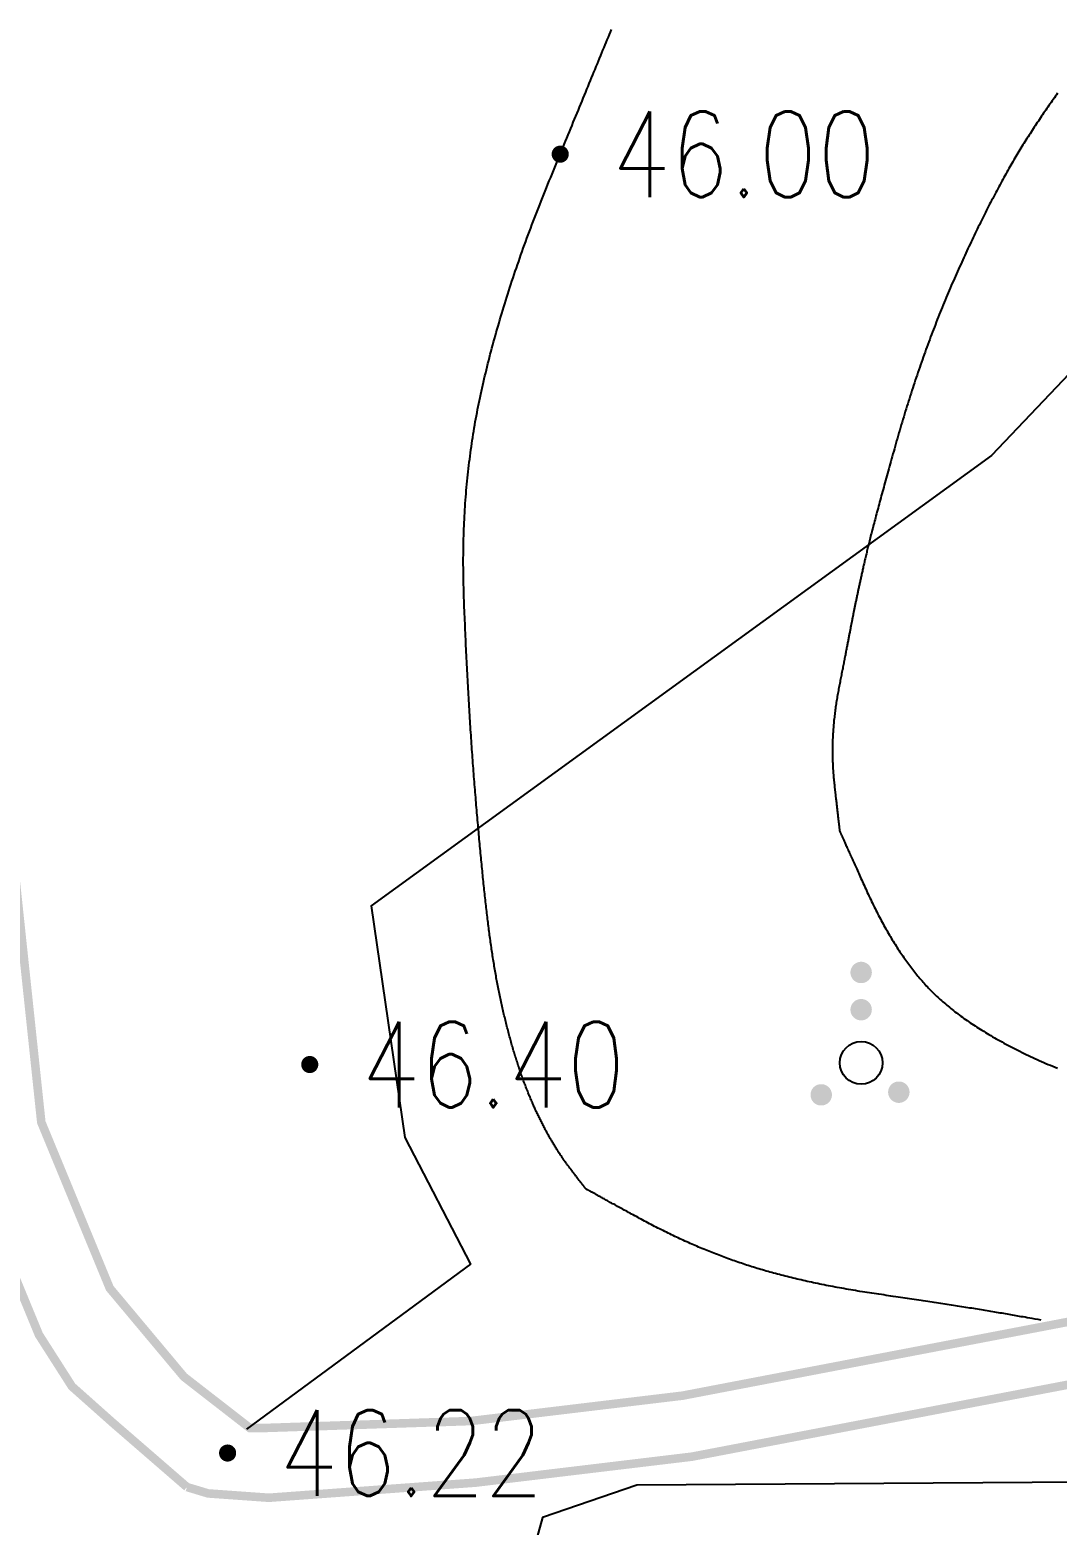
# Model space of a CAD drawing. Extents: x 39624947 to 39626627, y 3418539 to 3418836.
# Drawn here: x 39625543.68 to 39625567.67, y 3418724.1 to 3418759.01 of the extents above; entities that cross this region are included whole.
import ezdxf
from ezdxf.enums import TextEntityAlignment as Align

# ---------------------------------------------------------------- set-up
doc = ezdxf.new("R2010")
doc.units = 0
doc.layers.get('0').update_dxf_attribs({"linetype": 'CONTINUOUS'})
for name, color, linetype in [('DLSS', 4, 'CONTINUOUS'), ('GCD', 7, 'CONTINUOUS'), ('PUB_WALL', 9, 'CONTINUOUS')]:
    doc.layers.add(name, color=color, linetype=linetype)
doc.styles.add('HZ', font='rs.shx', dxfattribs={"width": 0.8, "bigfont": 'hztxt.shx'})

# ---------------------------------------------------------------- blocks, each defined once
blk = doc.blocks.new('GC160')
at = {"const_width": 0.25}
for points in [[(1.584, 3.353, 1), (1.834, 3.353, 1)], [(1.584, 2.484, 1), (1.834, 2.484, 1)], [(0.652, 0.496, 1), (0.902, 0.496, 1)], [(2.464, 0.558, 1), (2.714, 0.558, 1)]]:
    blk.add_lwpolyline(points, format="xyb", close=True, dxfattribs=at)
blk.add_circle((1.709, 1.242), 0.5)
blk = doc.blocks.new('GC200')
at = {"linetype": 'Continuous', "const_width": 0.2, "flags": 128}
blk.add_lwpolyline([(-0.1, 0, 1), (0.1, 0, 1)], format="xyb", close=True, dxfattribs=at)
blk = doc.blocks.new('111133333777777')
at = {"layer": 'GCD', "linetype": 'Continuous'}
blk.add_lwpolyline([(39623353.772, 3418717.391), (39623334.155, 3418717.254), (39623331.952, 3418716.497), (39623331.608, 3418715.259), (39623332.102, 3418714.634), (39623336.307, 3418714.413), (39623354.364, 3418714.413), (39623365.131, 3418714.433), (39623366.639, 3418714.533), (39623367.09, 3418715.499), (39623366.349, 3418716.111), (39623365.253, 3418717.013), (39623363.577, 3418717.077)], close=True, dxfattribs=at)
at = {"layer": 'PUB_WALL', "color": 252, "ltscale": 0.01}
for points in [[(39623343.981, 3418749.752), (39623343.955, 3418749.717), (39623343.93, 3418749.681), (39623343.904, 3418749.646), (39623343.879, 3418749.61), (39623343.853, 3418749.575), (39623343.828, 3418749.539), (39623343.803, 3418749.503), (39623343.778, 3418749.467), (39623343.752, 3418749.431), (39623343.727, 3418749.395), (39623343.702, 3418749.359), (39623343.678, 3418749.323), (39623343.653, 3418749.287), (39623343.628, 3418749.25), (39623343.603, 3418749.214), (39623343.579, 3418749.177), (39623343.554, 3418749.141), (39623343.53, 3418749.104), (39623343.505, 3418749.067), (39623343.481, 3418749.031), (39623343.457, 3418748.994), (39623343.433, 3418748.957), (39623343.408, 3418748.92), (39623343.384, 3418748.883), (39623343.36, 3418748.845), (39623343.336, 3418748.808), (39623343.313, 3418748.771), (39623343.289, 3418748.733), (39623343.265, 3418748.696), (39623343.241, 3418748.658), (39623343.218, 3418748.621), (39623343.194, 3418748.583), (39623343.171, 3418748.545), (39623343.147, 3418748.507), (39623343.124, 3418748.468), (39623343.1, 3418748.43), (39623343.077, 3418748.391), (39623343.054, 3418748.352), (39623343.03, 3418748.313), (39623343.007, 3418748.274), (39623342.983, 3418748.235), (39623342.96, 3418748.195), (39623342.937, 3418748.155), (39623342.913, 3418748.114), (39623342.89, 3418748.074), (39623342.866, 3418748.033), (39623342.843, 3418747.992), (39623342.819, 3418747.95), (39623342.796, 3418747.909), (39623342.772, 3418747.867), (39623342.749, 3418747.825), (39623342.725, 3418747.782), (39623342.701, 3418747.739), (39623342.678, 3418747.696), (39623342.654, 3418747.653), (39623342.63, 3418747.61), (39623342.607, 3418747.566), (39623342.583, 3418747.522), (39623342.559, 3418747.477), (39623342.536, 3418747.433), (39623342.512, 3418747.388), (39623342.488, 3418747.343), (39623342.464, 3418747.297), (39623342.44, 3418747.251), (39623342.417, 3418747.205), (39623342.393, 3418747.159), (39623342.369, 3418747.113), (39623342.345, 3418747.066), (39623342.321, 3418747.019), (39623342.297, 3418746.971), (39623342.273, 3418746.924), (39623342.249, 3418746.876), (39623342.225, 3418746.828), (39623342.201, 3418746.779), (39623342.177, 3418746.731), (39623342.153, 3418746.682), (39623342.129, 3418746.633), (39623342.105, 3418746.583), (39623342.081, 3418746.533), (39623342.057, 3418746.483), (39623342.032, 3418746.433), (39623342.008, 3418746.382), (39623341.984, 3418746.332), (39623341.96, 3418746.281), (39623341.936, 3418746.229), (39623341.911, 3418746.178), (39623341.887, 3418746.126), (39623341.863, 3418746.073), (39623341.839, 3418746.021), (39623341.814, 3418745.968), (39623341.79, 3418745.915), (39623341.765, 3418745.862), (39623341.741, 3418745.808), (39623341.717, 3418745.755), (39623341.692, 3418745.701), (39623341.668, 3418745.646), (39623341.643, 3418745.592), (39623341.619, 3418745.537), (39623341.595, 3418745.482), (39623341.571, 3418745.427), (39623341.546, 3418745.372), (39623341.522, 3418745.316), (39623341.498, 3418745.261), (39623341.474, 3418745.205), (39623341.45, 3418745.149), (39623341.426, 3418745.093), (39623341.403, 3418745.037), (39623341.379, 3418744.98), (39623341.355, 3418744.924), (39623341.332, 3418744.867), (39623341.309, 3418744.811), (39623341.285, 3418744.754), (39623341.262, 3418744.697), (39623341.239, 3418744.64), (39623341.216, 3418744.583), (39623341.194, 3418744.525), (39623341.171, 3418744.468), (39623341.148, 3418744.41), (39623341.126, 3418744.353), (39623341.104, 3418744.295), (39623341.081, 3418744.237), (39623341.059, 3418744.179), (39623341.037, 3418744.121), (39623341.015, 3418744.063), (39623340.993, 3418744.004), (39623340.971, 3418743.946), (39623340.95, 3418743.887), (39623340.928, 3418743.828), (39623340.907, 3418743.77), (39623340.885, 3418743.711), (39623340.864, 3418743.651), (39623340.843, 3418743.592), (39623340.822, 3418743.533), (39623340.801, 3418743.473), (39623340.78, 3418743.414), (39623340.76, 3418743.354), (39623340.739, 3418743.294), (39623340.718, 3418743.234), (39623340.698, 3418743.174), (39623340.678, 3418743.114), (39623340.657, 3418743.054), (39623340.637, 3418742.993), (39623340.617, 3418742.933), (39623340.598, 3418742.872), (39623340.578, 3418742.811), (39623340.558, 3418742.75), (39623340.538, 3418742.689), (39623340.519, 3418742.628), (39623340.5, 3418742.567), (39623340.48, 3418742.505), (39623340.461, 3418742.444), (39623340.442, 3418742.382), (39623340.423, 3418742.32), (39623340.404, 3418742.258), (39623340.386, 3418742.196), (39623340.367, 3418742.134), (39623340.348, 3418742.072), (39623340.33, 3418742.009), (39623340.312, 3418741.947), (39623340.293, 3418741.884), (39623340.275, 3418741.822), (39623340.257, 3418741.76), (39623340.24, 3418741.698), (39623340.222, 3418741.637), (39623340.205, 3418741.576), (39623340.187, 3418741.514), (39623340.17, 3418741.453), (39623340.153, 3418741.393), (39623340.136, 3418741.333), (39623340.119, 3418741.274), (39623340.103, 3418741.215), (39623340.087, 3418741.157), (39623340.071, 3418741.099), (39623340.055, 3418741.042), (39623340.039, 3418740.985), (39623340.023, 3418740.93), (39623340.008, 3418740.874), (39623339.993, 3418740.819), (39623339.978, 3418740.765), (39623339.963, 3418740.711), (39623339.948, 3418740.658), (39623339.934, 3418740.606), (39623339.92, 3418740.554), (39623339.906, 3418740.503), (39623339.892, 3418740.452), (39623339.878, 3418740.402), (39623339.864, 3418740.352), (39623339.851, 3418740.303), (39623339.838, 3418740.254), (39623339.825, 3418740.206), (39623339.812, 3418740.159), (39623339.8, 3418740.112), (39623339.787, 3418740.066), (39623339.775, 3418740.02), (39623339.763, 3418739.975), (39623339.751, 3418739.93), (39623339.739, 3418739.886), (39623339.728, 3418739.843), (39623339.717, 3418739.8), (39623339.705, 3418739.758), (39623339.694, 3418739.716), (39623339.684, 3418739.675), (39623339.673, 3418739.635), (39623339.663, 3418739.595), (39623339.653, 3418739.555), (39623339.643, 3418739.516), (39623339.633, 3418739.478), (39623339.623, 3418739.44), (39623339.614, 3418739.403), (39623339.604, 3418739.367), (39623339.595, 3418739.331), (39623339.586, 3418739.295), (39623339.578, 3418739.26), (39623339.569, 3418739.226), (39623339.561, 3418739.193), (39623339.553, 3418739.159), (39623339.545, 3418739.127), (39623339.537, 3418739.095), (39623339.529, 3418739.063), (39623339.522, 3418739.033), (39623339.515, 3418739.002), (39623339.507, 3418738.972), (39623339.501, 3418738.943), (39623339.494, 3418738.915), (39623339.487, 3418738.886), (39623339.481, 3418738.858), (39623339.474, 3418738.831), (39623339.468, 3418738.804), (39623339.462, 3418738.777), (39623339.456, 3418738.75), (39623339.45, 3418738.724), (39623339.444, 3418738.698), (39623339.438, 3418738.672), (39623339.433, 3418738.647), (39623339.427, 3418738.622), (39623339.421, 3418738.596), (39623339.416, 3418738.571), (39623339.41, 3418738.546), (39623339.405, 3418738.522), (39623339.399, 3418738.497), (39623339.394, 3418738.472), (39623339.388, 3418738.448), (39623339.383, 3418738.424), (39623339.378, 3418738.4), (39623339.372, 3418738.376), (39623339.367, 3418738.353), (39623339.362, 3418738.329), (39623339.357, 3418738.306), (39623339.352, 3418738.283), (39623339.347, 3418738.26), (39623339.342, 3418738.237), (39623339.337, 3418738.214), (39623339.332, 3418738.191), (39623339.327, 3418738.169), (39623339.322, 3418738.147), (39623339.318, 3418738.125), (39623339.313, 3418738.103), (39623339.308, 3418738.081), (39623339.304, 3418738.059), (39623339.299, 3418738.038), (39623339.295, 3418738.017), (39623339.29, 3418737.996), (39623339.286, 3418737.975), (39623339.281, 3418737.954), (39623339.277, 3418737.933), (39623339.273, 3418737.913), (39623339.268, 3418737.892), (39623339.264, 3418737.872), (39623339.26, 3418737.852), (39623339.256, 3418737.832), (39623339.252, 3418737.813), (39623339.248, 3418737.793), (39623339.244, 3418737.774), (39623339.24, 3418737.755), (39623339.236, 3418737.735), (39623339.232, 3418737.717), (39623339.228, 3418737.698), (39623339.225, 3418737.679), (39623339.221, 3418737.661), (39623339.217, 3418737.642), (39623339.214, 3418737.624), (39623339.21, 3418737.606), (39623339.207, 3418737.589), (39623339.203, 3418737.571), (39623339.2, 3418737.554), (39623339.196, 3418737.536), (39623339.193, 3418737.519), (39623339.19, 3418737.502), (39623339.186, 3418737.485), (39623339.183, 3418737.467), (39623339.18, 3418737.45), (39623339.176, 3418737.433), (39623339.173, 3418737.415), (39623339.169, 3418737.398), (39623339.166, 3418737.38), (39623339.163, 3418737.362), (39623339.159, 3418737.344), (39623339.156, 3418737.326), (39623339.152, 3418737.308), (39623339.148, 3418737.289), (39623339.145, 3418737.269), (39623339.141, 3418737.25), (39623339.137, 3418737.23), (39623339.133, 3418737.21), (39623339.129, 3418737.19), (39623339.125, 3418737.169), (39623339.121, 3418737.148), (39623339.117, 3418737.127), (39623339.113, 3418737.105), (39623339.109, 3418737.084), (39623339.105, 3418737.061), (39623339.1, 3418737.039), (39623339.096, 3418737.016), (39623339.092, 3418736.993), (39623339.087, 3418736.97), (39623339.083, 3418736.947), (39623339.078, 3418736.923), (39623339.073, 3418736.899), (39623339.069, 3418736.874), (39623339.064, 3418736.85), (39623339.059, 3418736.825), (39623339.054, 3418736.799), (39623339.049, 3418736.774), (39623339.044, 3418736.748), (39623339.039, 3418736.722), (39623339.034, 3418736.695), (39623339.029, 3418736.669), (39623339.024, 3418736.642), (39623339.018, 3418736.614), (39623339.013, 3418736.587), (39623339.007, 3418736.559), (39623339.002, 3418736.531), (39623338.996, 3418736.502), (39623338.991, 3418736.473), (39623338.985, 3418736.444), (39623338.98, 3418736.415), (39623338.974, 3418736.385), (39623338.968, 3418736.355), (39623338.962, 3418736.325), (39623338.956, 3418736.295), (39623338.95, 3418736.264), (39623338.944, 3418736.233), (39623338.938, 3418736.201), (39623338.932, 3418736.17), (39623338.926, 3418736.138), (39623338.919, 3418736.106), (39623338.913, 3418736.073), (39623338.907, 3418736.04), (39623338.9, 3418736.007), (39623338.894, 3418735.974), (39623338.887, 3418735.94), (39623338.881, 3418735.906), (39623338.874, 3418735.872), (39623338.868, 3418735.838), (39623338.861, 3418735.804), (39623338.855, 3418735.769), (39623338.849, 3418735.735), (39623338.843, 3418735.7), (39623338.836, 3418735.665), (39623338.83, 3418735.63), (39623338.824, 3418735.596), (39623338.819, 3418735.561), (39623338.813, 3418735.526), (39623338.808, 3418735.491), (39623338.803, 3418735.456), (39623338.797, 3418735.421), (39623338.793, 3418735.387), (39623338.788, 3418735.352), (39623338.783, 3418735.317), (39623338.779, 3418735.283), (39623338.775, 3418735.248), (39623338.771, 3418735.213), (39623338.767, 3418735.179), (39623338.763, 3418735.144), (39623338.759, 3418735.109), (39623338.756, 3418735.075), (39623338.753, 3418735.04), (39623338.75, 3418735.006), (39623338.747, 3418734.971), (39623338.744, 3418734.937), (39623338.742, 3418734.902), (39623338.739, 3418734.868), (39623338.737, 3418734.833), (39623338.735, 3418734.799), (39623338.733, 3418734.765), (39623338.731, 3418734.73), (39623338.73, 3418734.696), (39623338.728, 3418734.662), (39623338.727, 3418734.627), (39623338.726, 3418734.593), (39623338.725, 3418734.559), (39623338.724, 3418734.524), (39623338.724, 3418734.49), (39623338.723, 3418734.456), (39623338.723, 3418734.422), (39623338.723, 3418734.388), (39623338.723, 3418734.354), (39623338.723, 3418734.319), (39623338.724, 3418734.285), (39623338.725, 3418734.251), (39623338.725, 3418734.217), (39623338.726, 3418734.183), (39623338.727, 3418734.149), (39623338.729, 3418734.115), (39623338.73, 3418734.081), (39623338.732, 3418734.047), (39623338.733, 3418734.013), (39623338.735, 3418733.979), (39623338.737, 3418733.945), (39623338.74, 3418733.911), (39623338.742, 3418733.878), (39623338.745, 3418733.844), (39623338.748, 3418733.81), (39623338.75, 3418733.776), (39623338.754, 3418733.742), (39623338.757, 3418733.709), (39623338.76, 3418733.675), (39623338.763, 3418733.642), (39623338.767, 3418733.609), (39623338.77, 3418733.577), (39623338.774, 3418733.545), (39623338.777, 3418733.513), (39623338.781, 3418733.481), (39623338.784, 3418733.45), (39623338.788, 3418733.419), (39623338.791, 3418733.389), (39623338.795, 3418733.359), (39623338.798, 3418733.33), (39623338.801, 3418733.301), (39623338.805, 3418733.273), (39623338.808, 3418733.245), (39623338.811, 3418733.218), (39623338.814, 3418733.191), (39623338.817, 3418733.165), (39623338.82, 3418733.14), (39623338.823, 3418733.115), (39623338.825, 3418733.09), (39623338.828, 3418733.066), (39623338.831, 3418733.043), (39623338.834, 3418733.02), (39623338.836, 3418732.998), (39623338.839, 3418732.976), (39623338.841, 3418732.954), (39623338.843, 3418732.934), (39623338.846, 3418732.913), (39623338.848, 3418732.894), (39623338.85, 3418732.874), (39623338.852, 3418732.856), (39623338.854, 3418732.838), (39623338.856, 3418732.82), (39623338.858, 3418732.803), (39623338.86, 3418732.786), (39623338.862, 3418732.77), (39623338.864, 3418732.755), (39623338.866, 3418732.74), (39623338.867, 3418732.725), (39623338.869, 3418732.711), (39623338.87, 3418732.698), (39623338.872, 3418732.685), (39623338.873, 3418732.673), (39623338.875, 3418732.661), (39623338.876, 3418732.649), (39623338.877, 3418732.639), (39623338.878, 3418732.628), (39623338.879, 3418732.619), (39623338.88, 3418732.609), (39623338.881, 3418732.601), (39623338.882, 3418732.593), (39623338.883, 3418732.585), (39623338.884, 3418732.578), (39623338.885, 3418732.571), (39623338.886, 3418732.565), (39623338.886, 3418732.56), (39623338.887, 3418732.555), (39623338.887, 3418732.55), (39623338.888, 3418732.546), (39623338.888, 3418732.543), (39623338.888, 3418732.54), (39623338.889, 3418732.537), (39623338.889, 3418732.535), (39623338.889, 3418732.533), (39623338.89, 3418732.531), (39623338.891, 3418732.528), (39623338.891, 3418732.526), (39623338.892, 3418732.523), (39623338.893, 3418732.521), (39623338.895, 3418732.518), (39623338.896, 3418732.515), (39623338.898, 3418732.511), (39623338.9, 3418732.507), (39623338.902, 3418732.502), (39623338.904, 3418732.496), (39623338.907, 3418732.49), (39623338.911, 3418732.483), (39623338.914, 3418732.475), (39623338.918, 3418732.466), (39623338.922, 3418732.457), (39623338.927, 3418732.447), (39623338.931, 3418732.437), (39623338.936, 3418732.426), (39623338.942, 3418732.414), (39623338.947, 3418732.401), (39623338.953, 3418732.388), (39623338.96, 3418732.374), (39623338.966, 3418732.359), (39623338.973, 3418732.344), (39623338.98, 3418732.328), (39623338.988, 3418732.311), (39623338.996, 3418732.294), (39623339.004, 3418732.276), (39623339.012, 3418732.257), (39623339.021, 3418732.238), (39623339.03, 3418732.218), (39623339.039, 3418732.197), (39623339.049, 3418732.176), (39623339.059, 3418732.154), (39623339.069, 3418732.131), (39623339.08, 3418732.108), (39623339.09, 3418732.084), (39623339.102, 3418732.059), (39623339.113, 3418732.033), (39623339.125, 3418732.007), (39623339.137, 3418731.98), (39623339.149, 3418731.953), (39623339.162, 3418731.925), (39623339.175, 3418731.896), (39623339.188, 3418731.866), (39623339.202, 3418731.836), (39623339.216, 3418731.805), (39623339.23, 3418731.774), (39623339.245, 3418731.741), (39623339.259, 3418731.709), (39623339.275, 3418731.675), (39623339.29, 3418731.641), (39623339.306, 3418731.606), (39623339.322, 3418731.57), (39623339.338, 3418731.534), (39623339.355, 3418731.497), (39623339.372, 3418731.459), (39623339.389, 3418731.421), (39623339.407, 3418731.382), (39623339.425, 3418731.342), (39623339.443, 3418731.301), (39623339.461, 3418731.261), (39623339.48, 3418731.22), (39623339.499, 3418731.178), (39623339.518, 3418731.137), (39623339.537, 3418731.095), (39623339.557, 3418731.053), (39623339.576, 3418731.011), (39623339.596, 3418730.969), (39623339.616, 3418730.927), (39623339.636, 3418730.885), (39623339.656, 3418730.843), (39623339.676, 3418730.801), (39623339.697, 3418730.76), (39623339.717, 3418730.719), (39623339.737, 3418730.678), (39623339.758, 3418730.638), (39623339.778, 3418730.598), (39623339.799, 3418730.558), (39623339.82, 3418730.518), (39623339.841, 3418730.478), (39623339.862, 3418730.439), (39623339.883, 3418730.4), (39623339.904, 3418730.362), (39623339.925, 3418730.323), (39623339.946, 3418730.285), (39623339.968, 3418730.247), (39623339.989, 3418730.21), (39623340.011, 3418730.172), (39623340.032, 3418730.135), (39623340.054, 3418730.098), (39623340.076, 3418730.062), (39623340.097, 3418730.025), (39623340.119, 3418729.989), (39623340.141, 3418729.953), (39623340.164, 3418729.918), (39623340.186, 3418729.883), (39623340.208, 3418729.848), (39623340.23, 3418729.813), (39623340.253, 3418729.778), (39623340.275, 3418729.744), (39623340.298, 3418729.71), (39623340.32, 3418729.676), (39623340.343, 3418729.643), (39623340.366, 3418729.61), (39623340.389, 3418729.577), (39623340.412, 3418729.544), (39623340.435, 3418729.511), (39623340.458, 3418729.479), (39623340.481, 3418729.447), (39623340.505, 3418729.416), (39623340.528, 3418729.384), (39623340.552, 3418729.353), (39623340.575, 3418729.322), (39623340.599, 3418729.292), (39623340.623, 3418729.261), (39623340.646, 3418729.231), (39623340.67, 3418729.201), (39623340.694, 3418729.172), (39623340.718, 3418729.142), (39623340.742, 3418729.113), (39623340.767, 3418729.084), (39623340.791, 3418729.056), (39623340.815, 3418729.028), (39623340.84, 3418728.999), (39623340.864, 3418728.972), (39623340.889, 3418728.944), (39623340.914, 3418728.916), (39623340.94, 3418728.889), (39623340.965, 3418728.862), (39623340.991, 3418728.835), (39623341.017, 3418728.808), (39623341.044, 3418728.781), (39623341.07, 3418728.754), (39623341.097, 3418728.728), (39623341.125, 3418728.701), (39623341.153, 3418728.675), (39623341.181, 3418728.648), (39623341.209, 3418728.622), (39623341.238, 3418728.595), (39623341.268, 3418728.569), (39623341.298, 3418728.543), (39623341.328, 3418728.516), (39623341.359, 3418728.49), (39623341.39, 3418728.464), (39623341.421, 3418728.438), (39623341.453, 3418728.412), (39623341.485, 3418728.386), (39623341.518, 3418728.36), (39623341.551, 3418728.334), (39623341.584, 3418728.308), (39623341.618, 3418728.282), (39623341.652, 3418728.257), (39623341.687, 3418728.231), (39623341.722, 3418728.205), (39623341.757, 3418728.18), (39623341.793, 3418728.154), (39623341.829, 3418728.128), (39623341.866, 3418728.103), (39623341.903, 3418728.077), (39623341.94, 3418728.052), (39623341.978, 3418728.027), (39623342.016, 3418728.001), (39623342.055, 3418727.976), (39623342.094, 3418727.951), (39623342.133, 3418727.926), (39623342.173, 3418727.901), (39623342.213, 3418727.876), (39623342.254, 3418727.851), (39623342.295, 3418727.826), (39623342.336, 3418727.801), (39623342.378, 3418727.776), (39623342.42, 3418727.751), (39623342.463, 3418727.726), (39623342.506, 3418727.701), (39623342.549, 3418727.677), (39623342.593, 3418727.652), (39623342.637, 3418727.627), (39623342.682, 3418727.603), (39623342.727, 3418727.578), (39623342.772, 3418727.554), (39623342.818, 3418727.53), (39623342.864, 3418727.505), (39623342.911, 3418727.481), (39623342.958, 3418727.457), (39623343.005, 3418727.432), (39623343.053, 3418727.408), (39623343.101, 3418727.384), (39623343.149, 3418727.36), (39623343.198, 3418727.336), (39623343.248, 3418727.312), (39623343.297, 3418727.288), (39623343.347, 3418727.265), (39623343.398, 3418727.241), (39623343.448, 3418727.218), (39623343.5, 3418727.194), (39623343.551, 3418727.171), (39623343.603, 3418727.148), (39623343.655, 3418727.125), (39623343.707, 3418727.103), (39623343.76, 3418727.08), (39623343.813, 3418727.058), (39623343.866, 3418727.036), (39623343.92, 3418727.014), (39623343.974, 3418726.992)], [(39623343.598, 3418721.106), (39623343.524, 3418721.12), (39623343.454, 3418721.132), (39623343.389, 3418721.144), (39623343.328, 3418721.155), (39623343.272, 3418721.164), (39623343.22, 3418721.174), (39623343.174, 3418721.182), (39623343.132, 3418721.189), (39623343.092, 3418721.196), (39623343.052, 3418721.203), (39623343.012, 3418721.21), (39623342.971, 3418721.217), (39623342.93, 3418721.224), (39623342.89, 3418721.231), (39623342.848, 3418721.238), (39623342.807, 3418721.246), (39623342.766, 3418721.253), (39623342.724, 3418721.26), (39623342.682, 3418721.267), (39623342.639, 3418721.274), (39623342.597, 3418721.281), (39623342.554, 3418721.289), (39623342.511, 3418721.296), (39623342.468, 3418721.303), (39623342.424, 3418721.31), (39623342.38, 3418721.318), (39623342.336, 3418721.325), (39623342.292, 3418721.332), (39623342.247, 3418721.34), (39623342.203, 3418721.347), (39623342.157, 3418721.354), (39623342.112, 3418721.362), (39623342.066, 3418721.369), (39623342.021, 3418721.376), (39623341.974, 3418721.384), (39623341.928, 3418721.391), (39623341.881, 3418721.399), (39623341.834, 3418721.406), (39623341.787, 3418721.414), (39623341.74, 3418721.421), (39623341.692, 3418721.429), (39623341.644, 3418721.436), (39623341.596, 3418721.444), (39623341.548, 3418721.452), (39623341.499, 3418721.459), (39623341.45, 3418721.467), (39623341.401, 3418721.474), (39623341.351, 3418721.482), (39623341.302, 3418721.49), (39623341.252, 3418721.497), (39623341.202, 3418721.505), (39623341.151, 3418721.513), (39623341.1, 3418721.52), (39623341.049, 3418721.528), (39623340.998, 3418721.536), (39623340.947, 3418721.544), (39623340.895, 3418721.552), (39623340.843, 3418721.559), (39623340.791, 3418721.567), (39623340.738, 3418721.575), (39623340.685, 3418721.583), (39623340.632, 3418721.591), (39623340.579, 3418721.599), (39623340.525, 3418721.607), (39623340.472, 3418721.614), (39623340.417, 3418721.622), (39623340.363, 3418721.63), (39623340.309, 3418721.638), (39623340.254, 3418721.646), (39623340.199, 3418721.654), (39623340.143, 3418721.662), (39623340.088, 3418721.67), (39623340.032, 3418721.679), (39623339.976, 3418721.687), (39623339.921, 3418721.695), (39623339.865, 3418721.703), (39623339.809, 3418721.711), (39623339.753, 3418721.72), (39623339.698, 3418721.728), (39623339.642, 3418721.736), (39623339.586, 3418721.745), (39623339.531, 3418721.753), (39623339.476, 3418721.762), (39623339.421, 3418721.771), (39623339.366, 3418721.779), (39623339.312, 3418721.788), (39623339.258, 3418721.797), (39623339.204, 3418721.806), (39623339.151, 3418721.815), (39623339.097, 3418721.824), (39623339.044, 3418721.834), (39623338.992, 3418721.843), (39623338.939, 3418721.852), (39623338.887, 3418721.862), (39623338.835, 3418721.871), (39623338.783, 3418721.881), (39623338.732, 3418721.891), (39623338.68, 3418721.901), (39623338.629, 3418721.91), (39623338.579, 3418721.92), (39623338.528, 3418721.93), (39623338.478, 3418721.94), (39623338.428, 3418721.951), (39623338.378, 3418721.961), (39623338.329, 3418721.971), (39623338.28, 3418721.982), (39623338.231, 3418721.992), (39623338.182, 3418722.003), (39623338.134, 3418722.013), (39623338.086, 3418722.024), (39623338.038, 3418722.035), (39623337.99, 3418722.046), (39623337.943, 3418722.056), (39623337.896, 3418722.067), (39623337.849, 3418722.079), (39623337.802, 3418722.09), (39623337.756, 3418722.101), (39623337.71, 3418722.112), (39623337.664, 3418722.124), (39623337.618, 3418722.135), (39623337.573, 3418722.147), (39623337.528, 3418722.158), (39623337.483, 3418722.17), (39623337.438, 3418722.182), (39623337.394, 3418722.194), (39623337.35, 3418722.206), (39623337.306, 3418722.218), (39623337.263, 3418722.23), (39623337.219, 3418722.242), (39623337.176, 3418722.254), (39623337.134, 3418722.267), (39623337.091, 3418722.279), (39623337.049, 3418722.291), (39623337.007, 3418722.304), (39623336.965, 3418722.317), (39623336.924, 3418722.329), (39623336.882, 3418722.342), (39623336.841, 3418722.355), (39623336.8, 3418722.368), (39623336.759, 3418722.381), (39623336.719, 3418722.394), (39623336.678, 3418722.408), (39623336.638, 3418722.421), (39623336.597, 3418722.435), (39623336.557, 3418722.448), (39623336.517, 3418722.462), (39623336.477, 3418722.476), (39623336.437, 3418722.49), (39623336.396, 3418722.504), (39623336.356, 3418722.519), (39623336.316, 3418722.533), (39623336.276, 3418722.548), (39623336.236, 3418722.562), (39623336.196, 3418722.577), (39623336.156, 3418722.592), (39623336.116, 3418722.607), (39623336.076, 3418722.622), (39623336.036, 3418722.638), (39623335.996, 3418722.653), (39623335.956, 3418722.669), (39623335.916, 3418722.685), (39623335.876, 3418722.7), (39623335.836, 3418722.716), (39623335.796, 3418722.733), (39623335.757, 3418722.749), (39623335.717, 3418722.765), (39623335.677, 3418722.782), (39623335.637, 3418722.798), (39623335.597, 3418722.815), (39623335.558, 3418722.832), (39623335.518, 3418722.849), (39623335.478, 3418722.866), (39623335.439, 3418722.884), (39623335.399, 3418722.901), (39623335.359, 3418722.919), (39623335.32, 3418722.936), (39623335.28, 3418722.954), (39623335.24, 3418722.972), (39623335.201, 3418722.99), (39623335.161, 3418723.008), (39623335.122, 3418723.027), (39623335.082, 3418723.045), (39623335.043, 3418723.064), (39623335.003, 3418723.083), (39623334.964, 3418723.101), (39623334.925, 3418723.12), (39623334.885, 3418723.139), (39623334.846, 3418723.159), (39623334.806, 3418723.178), (39623334.767, 3418723.198), (39623334.728, 3418723.217), (39623334.688, 3418723.237), (39623334.649, 3418723.257), (39623334.61, 3418723.277), (39623334.571, 3418723.297), (39623334.531, 3418723.318), (39623334.492, 3418723.338), (39623334.453, 3418723.359), (39623334.414, 3418723.379), (39623334.375, 3418723.4), (39623334.336, 3418723.421), (39623334.297, 3418723.442), (39623334.259, 3418723.462), (39623334.221, 3418723.483), (39623334.183, 3418723.503), (39623334.146, 3418723.524), (39623334.108, 3418723.544), (39623334.072, 3418723.564), (39623334.035, 3418723.584), (39623334, 3418723.603), (39623333.965, 3418723.623), (39623333.93, 3418723.641), (39623333.896, 3418723.66), (39623333.863, 3418723.678), (39623333.83, 3418723.696), (39623333.798, 3418723.714), (39623333.767, 3418723.731), (39623333.736, 3418723.748), (39623333.706, 3418723.764), (39623333.676, 3418723.781), (39623333.647, 3418723.797), (39623333.619, 3418723.812), (39623333.591, 3418723.827), (39623333.564, 3418723.842), (39623333.537, 3418723.857), (39623333.512, 3418723.871), (39623333.486, 3418723.885), (39623333.461, 3418723.898), (39623333.437, 3418723.912), (39623333.414, 3418723.924), (39623333.391, 3418723.937), (39623333.369, 3418723.949), (39623333.347, 3418723.961), (39623333.326, 3418723.973), (39623333.306, 3418723.984), (39623333.286, 3418723.995), (39623333.267, 3418724.005), (39623333.248, 3418724.015), (39623333.23, 3418724.025), (39623333.213, 3418724.035), (39623333.196, 3418724.044), (39623333.18, 3418724.053), (39623333.164, 3418724.061), (39623333.149, 3418724.07), (39623333.135, 3418724.078), (39623333.121, 3418724.085), (39623333.108, 3418724.092), (39623333.095, 3418724.099), (39623333.083, 3418724.106), (39623333.072, 3418724.112), (39623333.061, 3418724.118), (39623333.051, 3418724.123), (39623333.042, 3418724.128), (39623333.033, 3418724.133), (39623333.025, 3418724.138), (39623333.017, 3418724.142), (39623333.01, 3418724.146), (39623333.004, 3418724.149), (39623332.998, 3418724.152), (39623332.993, 3418724.155), (39623332.988, 3418724.158), (39623332.984, 3418724.16), (39623332.981, 3418724.162), (39623332.978, 3418724.163), (39623332.976, 3418724.165), (39623332.974, 3418724.166), (39623332.972, 3418724.167), (39623332.97, 3418724.168), (39623332.969, 3418724.169), (39623332.967, 3418724.171), (39623332.966, 3418724.172), (39623332.965, 3418724.173), (39623332.964, 3418724.174), (39623332.963, 3418724.175), (39623332.962, 3418724.177), (39623332.961, 3418724.179), (39623332.959, 3418724.181), (39623332.957, 3418724.183), (39623332.955, 3418724.186), (39623332.953, 3418724.189), (39623332.951, 3418724.192), (39623332.948, 3418724.195), (39623332.945, 3418724.199), (39623332.942, 3418724.203), (39623332.939, 3418724.207), (39623332.936, 3418724.211), (39623332.932, 3418724.216), (39623332.928, 3418724.221), (39623332.924, 3418724.226), (39623332.92, 3418724.232), (39623332.916, 3418724.237), (39623332.911, 3418724.243), (39623332.906, 3418724.249), (39623332.902, 3418724.256), (39623332.896, 3418724.262), (39623332.891, 3418724.269), (39623332.886, 3418724.276), (39623332.88, 3418724.284), (39623332.874, 3418724.292), (39623332.868, 3418724.299), (39623332.862, 3418724.308), (39623332.855, 3418724.316), (39623332.848, 3418724.325), (39623332.842, 3418724.334), (39623332.835, 3418724.343), (39623332.827, 3418724.352), (39623332.82, 3418724.362), (39623332.812, 3418724.372), (39623332.804, 3418724.382), (39623332.796, 3418724.392), (39623332.788, 3418724.403), (39623332.78, 3418724.414), (39623332.771, 3418724.425), (39623332.762, 3418724.437), (39623332.753, 3418724.448), (39623332.744, 3418724.46), (39623332.735, 3418724.473), (39623332.725, 3418724.485), (39623332.715, 3418724.498), (39623332.705, 3418724.511), (39623332.695, 3418724.524), (39623332.685, 3418724.537), (39623332.674, 3418724.551), (39623332.664, 3418724.565), (39623332.653, 3418724.579), (39623332.642, 3418724.594), (39623332.63, 3418724.608), (39623332.619, 3418724.623), (39623332.607, 3418724.639), (39623332.595, 3418724.654), (39623332.584, 3418724.669), (39623332.572, 3418724.685), (39623332.56, 3418724.701), (39623332.548, 3418724.717), (39623332.535, 3418724.734), (39623332.523, 3418724.75), (39623332.511, 3418724.767), (39623332.499, 3418724.784), (39623332.486, 3418724.801), (39623332.474, 3418724.818), (39623332.462, 3418724.835), (39623332.449, 3418724.852), (39623332.437, 3418724.87), (39623332.425, 3418724.887), (39623332.413, 3418724.905), (39623332.401, 3418724.923), (39623332.388, 3418724.941), (39623332.376, 3418724.959), (39623332.364, 3418724.977), (39623332.352, 3418724.995), (39623332.34, 3418725.014), (39623332.328, 3418725.033), (39623332.316, 3418725.051), (39623332.304, 3418725.07), (39623332.291, 3418725.089), (39623332.279, 3418725.108), (39623332.267, 3418725.128), (39623332.255, 3418725.147), (39623332.243, 3418725.167), (39623332.231, 3418725.186), (39623332.219, 3418725.206), (39623332.207, 3418725.226), (39623332.195, 3418725.246), (39623332.183, 3418725.266), (39623332.171, 3418725.287), (39623332.16, 3418725.307), (39623332.148, 3418725.328), (39623332.136, 3418725.348), (39623332.124, 3418725.369), (39623332.112, 3418725.39), (39623332.1, 3418725.411), (39623332.088, 3418725.432), (39623332.076, 3418725.454), (39623332.065, 3418725.475), (39623332.053, 3418725.497), (39623332.041, 3418725.519), (39623332.029, 3418725.54), (39623332.017, 3418725.562), (39623332.006, 3418725.585), (39623331.994, 3418725.607), (39623331.982, 3418725.629), (39623331.97, 3418725.652), (39623331.959, 3418725.674), (39623331.947, 3418725.697), (39623331.935, 3418725.72), (39623331.924, 3418725.743), (39623331.912, 3418725.766), (39623331.9, 3418725.789), (39623331.889, 3418725.813), (39623331.877, 3418725.836), (39623331.866, 3418725.86), (39623331.854, 3418725.884), (39623331.843, 3418725.908), (39623331.831, 3418725.932), (39623331.819, 3418725.956), (39623331.808, 3418725.981), (39623331.797, 3418726.005), (39623331.785, 3418726.03), (39623331.774, 3418726.055), (39623331.762, 3418726.08), (39623331.751, 3418726.105), (39623331.74, 3418726.13), (39623331.728, 3418726.155), (39623331.717, 3418726.181), (39623331.706, 3418726.207), (39623331.695, 3418726.233), (39623331.684, 3418726.259), (39623331.673, 3418726.285), (39623331.662, 3418726.311), (39623331.65, 3418726.338), (39623331.64, 3418726.364), (39623331.629, 3418726.391), (39623331.618, 3418726.418), (39623331.607, 3418726.445), (39623331.596, 3418726.473), (39623331.585, 3418726.5), (39623331.575, 3418726.528), (39623331.564, 3418726.556), (39623331.553, 3418726.584), (39623331.543, 3418726.612), (39623331.532, 3418726.64), (39623331.521, 3418726.668), (39623331.511, 3418726.697), (39623331.5, 3418726.726), (39623331.49, 3418726.755), (39623331.48, 3418726.784), (39623331.469, 3418726.813), (39623331.459, 3418726.842), (39623331.449, 3418726.872), (39623331.438, 3418726.901), (39623331.428, 3418726.931), (39623331.418, 3418726.961), (39623331.408, 3418726.991), (39623331.398, 3418727.022), (39623331.388, 3418727.052), (39623331.378, 3418727.083), (39623331.368, 3418727.113), (39623331.358, 3418727.144), (39623331.348, 3418727.175), (39623331.338, 3418727.207), (39623331.328, 3418727.238), (39623331.318, 3418727.27), (39623331.309, 3418727.301), (39623331.299, 3418727.333), (39623331.289, 3418727.365), (39623331.28, 3418727.398), (39623331.27, 3418727.43), (39623331.26, 3418727.462), (39623331.251, 3418727.495), (39623331.241, 3418727.528), (39623331.232, 3418727.561), (39623331.223, 3418727.594), (39623331.213, 3418727.627), (39623331.204, 3418727.661), (39623331.195, 3418727.694), (39623331.185, 3418727.728), (39623331.176, 3418727.762), (39623331.167, 3418727.796), (39623331.158, 3418727.83), (39623331.149, 3418727.865), (39623331.14, 3418727.899), (39623331.131, 3418727.934), (39623331.122, 3418727.968), (39623331.113, 3418728.003), (39623331.104, 3418728.038), (39623331.095, 3418728.073), (39623331.087, 3418728.109), (39623331.078, 3418728.144), (39623331.07, 3418728.179), (39623331.061, 3418728.215), (39623331.053, 3418728.251), (39623331.044, 3418728.286), (39623331.036, 3418728.322), (39623331.028, 3418728.358), (39623331.019, 3418728.394), (39623331.011, 3418728.431), (39623331.003, 3418728.467), (39623330.995, 3418728.503), (39623330.987, 3418728.54), (39623330.979, 3418728.577), (39623330.972, 3418728.614), (39623330.964, 3418728.651), (39623330.956, 3418728.688), (39623330.948, 3418728.725), (39623330.941, 3418728.762), (39623330.933, 3418728.799), (39623330.926, 3418728.837), (39623330.918, 3418728.874), (39623330.911, 3418728.912), (39623330.904, 3418728.95), (39623330.897, 3418728.988), (39623330.889, 3418729.026), (39623330.882, 3418729.064), (39623330.875, 3418729.103), (39623330.868, 3418729.141), (39623330.861, 3418729.179), (39623330.855, 3418729.218), (39623330.848, 3418729.257), (39623330.841, 3418729.296), (39623330.834, 3418729.335), (39623330.828, 3418729.374), (39623330.821, 3418729.413), (39623330.815, 3418729.452), (39623330.808, 3418729.492), (39623330.802, 3418729.531), (39623330.796, 3418729.571), (39623330.789, 3418729.611), (39623330.783, 3418729.651), (39623330.777, 3418729.691), (39623330.771, 3418729.731), (39623330.765, 3418729.771), (39623330.759, 3418729.811), (39623330.753, 3418729.852), (39623330.747, 3418729.892), (39623330.742, 3418729.933), (39623330.736, 3418729.974), (39623330.73, 3418730.015), (39623330.725, 3418730.056), (39623330.719, 3418730.097), (39623330.714, 3418730.138), (39623330.708, 3418730.18), (39623330.703, 3418730.221), (39623330.698, 3418730.263), (39623330.692, 3418730.305), (39623330.687, 3418730.347), (39623330.682, 3418730.39), (39623330.677, 3418730.432), (39623330.671, 3418730.475), (39623330.666, 3418730.519), (39623330.661, 3418730.562), (39623330.656, 3418730.606), (39623330.651, 3418730.65), (39623330.646, 3418730.694), (39623330.641, 3418730.739), (39623330.635, 3418730.784), (39623330.63, 3418730.829), (39623330.625, 3418730.875), (39623330.62, 3418730.921), (39623330.615, 3418730.967), (39623330.61, 3418731.014), (39623330.605, 3418731.061), (39623330.6, 3418731.108), (39623330.594, 3418731.155), (39623330.589, 3418731.203), (39623330.584, 3418731.251), (39623330.579, 3418731.3), (39623330.574, 3418731.349), (39623330.569, 3418731.398), (39623330.564, 3418731.447), (39623330.559, 3418731.497), (39623330.554, 3418731.547), (39623330.549, 3418731.597), (39623330.544, 3418731.648), (39623330.538, 3418731.699), (39623330.533, 3418731.75), (39623330.528, 3418731.801), (39623330.523, 3418731.853), (39623330.518, 3418731.905), (39623330.513, 3418731.958), (39623330.508, 3418732.011), (39623330.503, 3418732.064), (39623330.498, 3418732.117), (39623330.493, 3418732.171), (39623330.488, 3418732.225), (39623330.483, 3418732.279), (39623330.478, 3418732.334), (39623330.473, 3418732.389), (39623330.468, 3418732.444), (39623330.463, 3418732.5), (39623330.458, 3418732.556), (39623330.453, 3418732.612), (39623330.448, 3418732.668), (39623330.443, 3418732.725), (39623330.438, 3418732.782), (39623330.433, 3418732.84), (39623330.428, 3418732.897), (39623330.423, 3418732.956), (39623330.418, 3418733.014), (39623330.413, 3418733.073), (39623330.408, 3418733.132), (39623330.403, 3418733.191), (39623330.398, 3418733.25), (39623330.393, 3418733.31), (39623330.388, 3418733.371), (39623330.383, 3418733.431), (39623330.378, 3418733.492), (39623330.373, 3418733.553), (39623330.368, 3418733.614), (39623330.363, 3418733.676), (39623330.358, 3418733.738), (39623330.353, 3418733.8), (39623330.349, 3418733.863), (39623330.344, 3418733.925), (39623330.339, 3418733.988), (39623330.334, 3418734.052), (39623330.329, 3418734.115), (39623330.325, 3418734.179), (39623330.32, 3418734.243), (39623330.316, 3418734.307), (39623330.311, 3418734.371), (39623330.306, 3418734.436), (39623330.302, 3418734.501), (39623330.297, 3418734.566), (39623330.293, 3418734.631), (39623330.288, 3418734.697), (39623330.284, 3418734.763), (39623330.28, 3418734.829), (39623330.275, 3418734.896), (39623330.271, 3418734.962), (39623330.267, 3418735.029), (39623330.263, 3418735.096), (39623330.258, 3418735.163), (39623330.254, 3418735.231), (39623330.25, 3418735.299), (39623330.246, 3418735.367), (39623330.242, 3418735.435), (39623330.238, 3418735.504), (39623330.234, 3418735.573), (39623330.23, 3418735.642), (39623330.226, 3418735.711), (39623330.222, 3418735.781), (39623330.218, 3418735.85), (39623330.214, 3418735.92), (39623330.21, 3418735.991), (39623330.207, 3418736.061), (39623330.203, 3418736.132), (39623330.199, 3418736.203), (39623330.195, 3418736.274), (39623330.192, 3418736.346), (39623330.188, 3418736.417), (39623330.185, 3418736.489), (39623330.181, 3418736.562), (39623330.177, 3418736.634), (39623330.174, 3418736.707), (39623330.17, 3418736.78), (39623330.167, 3418736.853), (39623330.164, 3418736.926), (39623330.16, 3418737), (39623330.157, 3418737.074), (39623330.154, 3418737.148), (39623330.15, 3418737.222), (39623330.147, 3418737.297), (39623330.144, 3418737.372), (39623330.141, 3418737.447), (39623330.138, 3418737.523), (39623330.134, 3418737.598), (39623330.131, 3418737.674), (39623330.128, 3418737.75), (39623330.125, 3418737.826), (39623330.123, 3418737.903), (39623330.12, 3418737.979), (39623330.117, 3418738.056), (39623330.115, 3418738.132), (39623330.113, 3418738.209), (39623330.111, 3418738.286), (39623330.109, 3418738.362), (39623330.108, 3418738.439), (39623330.106, 3418738.516), (39623330.105, 3418738.592), (39623330.105, 3418738.669), (39623330.104, 3418738.745), (39623330.104, 3418738.821), (39623330.104, 3418738.898), (39623330.105, 3418738.974), (39623330.105, 3418739.05), (39623330.106, 3418739.125), (39623330.108, 3418739.201), (39623330.109, 3418739.277), (39623330.111, 3418739.353), (39623330.113, 3418739.428), (39623330.116, 3418739.503), (39623330.118, 3418739.579), (39623330.122, 3418739.654), (39623330.125, 3418739.729), (39623330.129, 3418739.804), (39623330.132, 3418739.879), (39623330.137, 3418739.954), (39623330.141, 3418740.028), (39623330.146, 3418740.103), (39623330.151, 3418740.177), (39623330.156, 3418740.252), (39623330.162, 3418740.326), (39623330.168, 3418740.4), (39623330.174, 3418740.474), (39623330.181, 3418740.548), (39623330.188, 3418740.622), (39623330.195, 3418740.696), (39623330.202, 3418740.77), (39623330.21, 3418740.844), (39623330.218, 3418740.917), (39623330.226, 3418740.99), (39623330.235, 3418741.064), (39623330.244, 3418741.137), (39623330.253, 3418741.21), (39623330.262, 3418741.283), (39623330.272, 3418741.356), (39623330.282, 3418741.429), (39623330.292, 3418741.502), (39623330.303, 3418741.574), (39623330.314, 3418741.647), (39623330.325, 3418741.719), (39623330.336, 3418741.792), (39623330.348, 3418741.864), (39623330.36, 3418741.936), (39623330.373, 3418742.008), (39623330.385, 3418742.08), (39623330.398, 3418742.152), (39623330.411, 3418742.224), (39623330.425, 3418742.295), (39623330.439, 3418742.367), (39623330.453, 3418742.438), (39623330.467, 3418742.51), (39623330.482, 3418742.581), (39623330.497, 3418742.652), (39623330.512, 3418742.724), (39623330.528, 3418742.795), (39623330.543, 3418742.866), (39623330.56, 3418742.938), (39623330.576, 3418743.009), (39623330.593, 3418743.081), (39623330.609, 3418743.152), (39623330.627, 3418743.224), (39623330.644, 3418743.296), (39623330.662, 3418743.368), (39623330.68, 3418743.44), (39623330.698, 3418743.512), (39623330.716, 3418743.585), (39623330.735, 3418743.657), (39623330.754, 3418743.73), (39623330.774, 3418743.803), (39623330.793, 3418743.876), (39623330.813, 3418743.949), (39623330.833, 3418744.022), (39623330.854, 3418744.096), (39623330.874, 3418744.169), (39623330.895, 3418744.243), (39623330.916, 3418744.317), (39623330.938, 3418744.391), (39623330.96, 3418744.465), (39623330.982, 3418744.539), (39623331.004, 3418744.614), (39623331.026, 3418744.688), (39623331.049, 3418744.763), (39623331.072, 3418744.838), (39623331.096, 3418744.913), (39623331.119, 3418744.988), (39623331.143, 3418745.064), (39623331.167, 3418745.139), (39623331.192, 3418745.215), (39623331.216, 3418745.29), (39623331.241, 3418745.366), (39623331.266, 3418745.442), (39623331.292, 3418745.518), (39623331.318, 3418745.595), (39623331.344, 3418745.671), (39623331.37, 3418745.748), (39623331.397, 3418745.825), (39623331.423, 3418745.902), (39623331.45, 3418745.979), (39623331.478, 3418746.056), (39623331.505, 3418746.133), (39623331.533, 3418746.211), (39623331.562, 3418746.288), (39623331.59, 3418746.366), (39623331.619, 3418746.444), (39623331.648, 3418746.522), (39623331.677, 3418746.6), (39623331.706, 3418746.678), (39623331.736, 3418746.757), (39623331.766, 3418746.835), (39623331.797, 3418746.914), (39623331.827, 3418746.993), (39623331.858, 3418747.072), (39623331.889, 3418747.151), (39623331.92, 3418747.231), (39623331.952, 3418747.31), (39623331.984, 3418747.39), (39623332.016, 3418747.469), (39623332.048, 3418747.548), (39623332.08, 3418747.627), (39623332.112, 3418747.706), (39623332.144, 3418747.785), (39623332.176, 3418747.864), (39623332.208, 3418747.942), (39623332.24, 3418748.021), (39623332.272, 3418748.099), (39623332.304, 3418748.176), (39623332.336, 3418748.253), (39623332.367, 3418748.33), (39623332.398, 3418748.406), (39623332.429, 3418748.482), (39623332.46, 3418748.557), (39623332.491, 3418748.632), (39623332.522, 3418748.707), (39623332.552, 3418748.781), (39623332.583, 3418748.855), (39623332.613, 3418748.928), (39623332.643, 3418749.001), (39623332.673, 3418749.074), (39623332.702, 3418749.146), (39623332.732, 3418749.218), (39623332.761, 3418749.289), (39623332.79, 3418749.36), (39623332.819, 3418749.431), (39623332.848, 3418749.501), (39623332.877, 3418749.571), (39623332.905, 3418749.64), (39623332.934, 3418749.709), (39623332.962, 3418749.777), (39623332.99, 3418749.845), (39623333.018, 3418749.913), (39623333.046, 3418749.98), (39623333.073, 3418750.047), (39623333.1, 3418750.114), (39623333.128, 3418750.18), (39623333.155, 3418750.245), (39623333.182, 3418750.31), (39623333.208, 3418750.375), (39623333.235, 3418750.44), (39623333.261, 3418750.504), (39623333.287, 3418750.567), (39623333.314, 3418750.63), (39623333.339, 3418750.693), (39623333.365, 3418750.755), (39623333.391, 3418750.817), (39623333.416, 3418750.879), (39623333.441, 3418750.94), (39623333.466, 3418751.001), (39623333.491, 3418751.061), (39623333.516, 3418751.121), (39623333.541, 3418751.18), (39623333.565, 3418751.24)]]:
    blk.add_lwpolyline(points, dxfattribs=at)
at = {"layer": 'PUB_WALL', "color": 252, "ltscale": 0.01, "elevation": 51.487}
blk.add_lwpolyline([(39623376, 3418741.587), (39623370.731, 3418738.895), (39623364.894, 3418738.578), (39623361.071, 3418737.144), (39623358.673, 3418744.58), (39623356.432, 3418748.613), (39623353.815, 3418748.942), (39623351.358, 3418750.67), (39623342.439, 3418741.296), (39623327.952, 3418730.783), (39623328.738, 3418725.369), (39623330.273, 3418722.417), (39623325.046, 3418718.565)], dxfattribs=at)
at = {"layer": 'PUB_WALL', "color": 252, "ltscale": 0.01}
ref = blk.add_blockref('GC200', (39623332.367, 3418748.33, 46), dxfattribs=at)
ref.add_attrib('height', '46.00', dxfattribs={"layer": 'GCD', "linetype": 'Continuous', "height": 2, "style": 'HZ', "width": 0.8}).set_placement((39623333.567, 3418748.33, 46), align=Align.MIDDLE_LEFT)
blk.add_blockref('GC160', (39623337.684, 3418725.872, 51.487), dxfattribs=at)
ref = blk.add_blockref('GC200', (39623326.519, 3418727.076, 46.4), dxfattribs=at)
ref.add_attrib('height', '46.40', dxfattribs={"layer": 'GCD', "linetype": 'Continuous', "height": 2, "style": 'HZ', "width": 0.8}).set_placement((39623327.719, 3418727.076, 46.4), align=Align.MIDDLE_LEFT)
ref = blk.add_blockref('GC200', (39623324.601, 3418718.005, 46.22), dxfattribs=at)
ref.add_attrib('height', '46.22', dxfattribs={"layer": 'GCD', "linetype": 'Continuous', "height": 2, "style": 'HZ', "width": 0.8}).set_placement((39623325.801, 3418718.005, 46.22), align=Align.MIDDLE_LEFT)

msp = doc.modelspace()

# ---------------------------------------------------------------- linework, layer by layer
at = {"layer": 'DLSS', "linetype": 'Continuous', "const_width": 0.2, "elevation": 51.487, "flags": 128}
for points in [[(39625547.35, 3418724.987), (39625545.622, 3418726.484), (39625544.665, 3418727.335), (39625543.894, 3418728.542), (39625542.046, 3418733.023), (39625541.154, 3418741.44), (39625540.613, 3418749.427), (39625539.925, 3418761.158), (39625540.435, 3418771.5), (39625540.789, 3418780.712), (39625540.749, 3418781.763), (39625540.617, 3418788.292), (39625539.26, 3418798.448), (39625537.325, 3418809.599), (39625536.24, 3418816.904), (39625535.808, 3418821.683)], [(39625549.223, 3418726.368), (39625548.815, 3418726.368), (39625547.279, 3418727.561), (39625545.548, 3418729.629), (39625543.949, 3418733.505), (39625543.09, 3418741.608), (39625542.553, 3418749.55), (39625541.871, 3418761.167), (39625542.376, 3418771.404), (39625542.734, 3418780.71), (39625542.692, 3418781.819), (39625542.558, 3418788.441), (39625541.181, 3418798.743), (39625539.244, 3418809.907), (39625538.171, 3418817.134), (39625537.758, 3418821.707)], [(39625549.223, 3418726.368), (39625553.976, 3418726.528), (39625558.922, 3418727.121), (39625571.224, 3418729.476), (39625576.678, 3418730.649), (39625582.081, 3418731.75), (39625588.867, 3418732.603), (39625598.299, 3418733.496), (39625617.203, 3418733.726), (39625626.282, 3418735.625), (39625649.63, 3418740.113), (39625658.837, 3418742.142), (39625672.76, 3418744.191), (39625683.359, 3418747.636), (39625686.33, 3418749.103)], [(39625547.35, 3418724.987), (39625547.844, 3418724.838), (39625549.262, 3418724.737), (39625554.088, 3418725.09), (39625559.143, 3418725.697), (39625571.511, 3418728.064), (39625576.973, 3418729.239), (39625582.315, 3418730.327), (39625589.025, 3418731.171), (39625598.376, 3418732.056), (39625618.252, 3418732.603)]]:
    msp.add_lwpolyline(points, dxfattribs=at)

# ---------------------------------------------------------------- block references
at = {"linetype": 'Continuous'}
msp.add_blockref('111133333777777', (2223.698, 7.776), dxfattribs=at)

doc.saveas('drawing.dxf')
